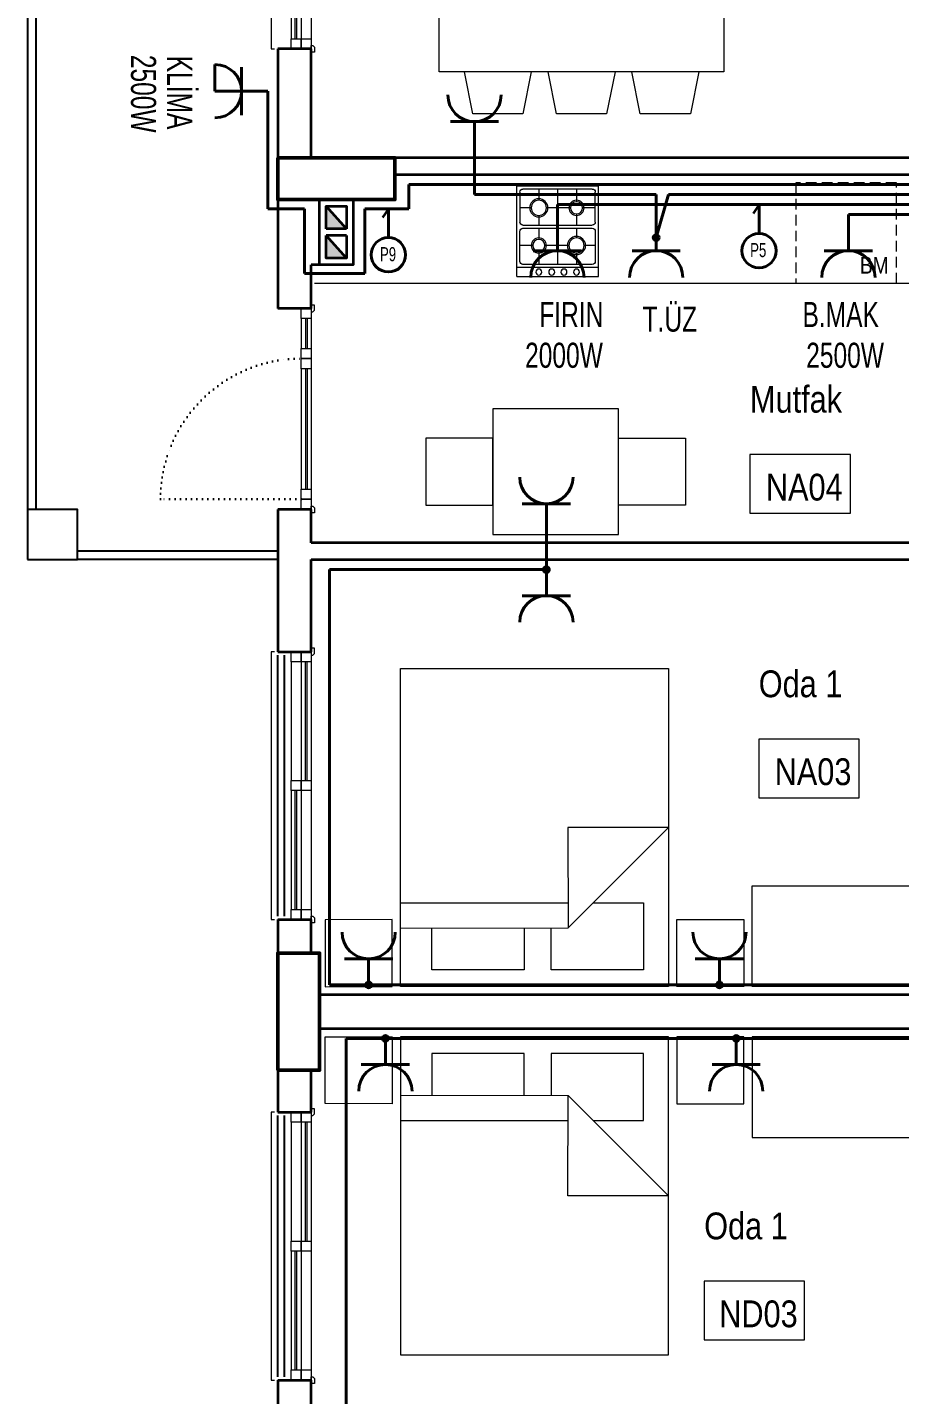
# Model space of a CAD drawing. Header units: millimetres. Extents: x 1852829 to 1882754, y -270850 to -231658.
# Drawn here: x 1860973 to 1861494, y -252768 to -251952 of the extents above; entities that cross this region are included whole.
import ezdxf
from ezdxf.enums import TextEntityAlignment as Align

# ---------------------------------------------------------------- set-up
doc = ezdxf.new("R2010")
doc.units = ezdxf.units.MM
for name, pattern in [('CONTINOUS', [0]), ('CONTINU', [0]), ('izdüşüm arka', [3.175, 0, -3.175]), ('izdüşüm ön', [9.525, 6.35, -3.175])]:
    doc.linetypes.add(name, pattern=pattern)
for name, color, linetype, lineweight in [('a_ba', 6, 'Continuous', 50), ('a_doğrama', 251, 'Continuous', 20), ('a_duvar', 251, 'Continuous', 35), ('a_görünüş', 32, 'Continuous', 25), ('a_görünüş_ince', 8, 'Continuous', 20), ('a_izdüşüm_arka', 251, 'izdüşüm arka', 30), ('a_izdüşüm_ön', 6, 'izdüşüm ön', 9), ('a_not_mahal', 253, 'Continuous', 5), ('a_tefriş', 8, 'Continuous', 20), ('Aydınlatma', 4, 'CONTINOUS', 35), ('Priz', 6, 'CONTINOUS', 40)]:
    doc.layers.add(name, color=color, linetype=linetype, lineweight=lineweight)
doc.styles.add('Grupcad', font='arial.ttf', dxfattribs={"width": 0.7})
doc.styles.add('OL', font='tsimplex.shx', dxfattribs={"width": 0.8, "height": 12})
doc.styles.get("Standard").update_dxf_attribs({"font": 'ARIALN.TTF'})

# ---------------------------------------------------------------- blocks, each defined once
blk = doc.blocks.new('kapı_120_c_blok')
at = {"layer": 'a_doğrama', "color": 251}
for points in [[(-2, 119), (-2, 122), (0, 122), (0, 118), (-1, 118), (-2, 119)], [(2.5, 114), (2.5, 96)], [(3.5, 114), (3.5, 96)], [(2.5, 84), (2.5, 12)], [(3.5, 84), (3.5, 12)], [(-2, 1), (-2, -2), (0, -2), (0, 2), (-1, 2), (-2, 1)]]:
    blk.add_lwpolyline(points, dxfattribs=at)
for points in [[(0, 114), (6, 114), (6, 120), (0, 120)], [(0, 90), (6, 90), (6, 96), (0, 96)], [(0, 84), (6, 84), (6, 90), (0, 90)], [(0, 6), (6, 6), (6, 12), (0, 12)], [(0, 0), (6, 0), (6, 6), (0, 6)]]:
    blk.add_lwpolyline(points, close=True, dxfattribs=at)
at = {"layer": 'a_görünüş_ince', "color": 251}
for points in [[(0, 114), (0, 96)], [(6, 114), (6, 96)], [(0, 84), (0, 12)], [(6, 84), (6, 12)]]:
    blk.add_lwpolyline(points, dxfattribs=at)
at = {"layer": 'a_izdüşüm_arka', "color": 251}
blk.add_lwpolyline([(6, 6), (90, 6)], dxfattribs=at)
blk.add_arc((6, 6), 84, 0, 90, dxfattribs=at)
blk = doc.blocks.new('160p')
at = {"layer": 'a_doğrama', "color": 251}
for points in [[(-6, -6), (-6, 0), (-12, 0), (-12, -6)], [(0, -6), (0, 0), (-6, 0), (-6, -6)], [(-6, -83), (-6, -77), (-12, -77), (-12, -83)], [(0, -83), (0, -77), (-6, -77), (-6, -83)], [(-6, -160), (-6, -154), (-12, -154), (-12, -160)], [(0, -160), (0, -154), (-6, -154), (-6, -160)]]:
    blk.add_lwpolyline(points, close=True, dxfattribs=at)
for points in [[(2, -1), (2, 2), (0, 2), (0, -2), (1, -2), (2, -1)], [(-9.5, -6), (-9.5, -77)], [(-8.5, -6), (-8.5, -77)], [(-3.5, -83), (-3.5, -154)], [(-2.5, -83), (-2.5, -154)], [(2, -159), (2, -162), (0, -162), (0, -158), (1, -158), (2, -159)]]:
    blk.add_lwpolyline(points, dxfattribs=at)
at = {"layer": 'a_görünüş_ince', "color": 251}
for points in [[(-22, -160), (-24, -160), (-24, 0), (-22, 0)], [(-12, -77), (-12, -6)], [(-6, -77), (-6, -6)], [(-6, -77), (-6, -6)], [(0, -77), (0, -6)], [(-12, -154), (-12, -83)], [(-6, -154), (-6, -83)], [(-6, -154), (-6, -83)], [(0, -154), (0, -83)]]:
    blk.add_lwpolyline(points, dxfattribs=at)
blk = doc.blocks.new('baca_şönt')
at = {"layer": 'a_duvar'}
h = blk.add_hatch(color=256, dxfattribs=at)
h.dxf.hatch_style = 1
h.paths.add_polyline_path([(21.5, -5), (21.5, -17), (35, -17)])
h.paths.add_polyline_path([(4, -5), (4, -17), (17.5, -17)])
for p, q in [((4, -5), (17.5, -17)), ((17.5, -5), (17.5, -17)), ((21.5, -5), (21.5, -17)), ((21.5, -5), (35, -17))]:
    blk.add_line(p, q, dxfattribs=at)
blk.add_lwpolyline([(0, -21), (39, -21), (39, -1), (0, -1)], close=True, dxfattribs=at)
for points in [[(17.5, -5), (4, -5), (4, -17), (17.5, -17)], [(21.5, -17), (35, -17), (35, -5), (21.5, -5)]]:
    blk.add_lwpolyline(points, dxfattribs=at)
blk = doc.blocks.new('A$C2A0A03CE')
at = {"layer": 'a_tefriş'}
for p, q in [((-54, -24.3), (-54, 24.3)), ((-54, 24.3), (0, 24.3)), ((-48.6, 24.3), (-48.6, -24.3)), ((-46.8, 20.7), (-46.8, -20.7)), ((-27, 22.5), (-45, 22.5)), ((-35.55, 22.5), (-35.55, 15.75)), ((-25.2, -20.7), (-25.2, 20.7)), ((-23.4, -20.7), (-23.4, 20.7)), ((-21.6, 22.5), (-3.6, 22.5)), ((-13.05, 22.5), (-13.05, 14.85)), ((-1.8, 20.7), (-1.8, -20.7)), ((0, -24.3), (0, 24.3)), ((-40.05, 11.25), (-46.8, 11.25)), ((-25.2, 11.25), (-31.05, 11.25)), ((-16.65, 11.25), (-23.4, 11.25)), ((-1.8, 11.25), (-9.45, 11.25)), ((-25.2, 0), (-46.8, 0)), ((-35.55, 6.75), (-35.55, -7.65)), ((-1.8, 0), (-23.4, 0)), ((-13.05, 7.65), (-13.05, -6.75)), ((-39.15, -11.25), (-46.8, -11.25)), ((-35.55, -14.85), (-35.55, -22.5)), ((-25.2, -11.25), (-31.95, -11.25)), ((-17.55, -11.25), (-23.4, -11.25)), ((-13.05, -15.75), (-13.05, -22.5)), ((-1.8, -11.25), (-8.55, -11.25)), ((-54, -24.3), (0, -24.3)), ((-45, -22.5), (-27, -22.5)), ((-3.6, -22.5), (-21.6, -22.5))]:
    blk.add_line(p, q, dxfattribs=at)
for centre, radius in [((-35.55, 11.25), 5.4), ((-51.39, 11.25), 1.8), ((-35.55, 11.25), 4.5), ((-13.05, 11.25), 4.5), ((-13.05, 11.25), 3.6), ((-51.39, 3.75), 1.8), ((-51.39, -3.53), 1.8), ((-35.55, -11.25), 4.5), ((-35.55, -11.25), 3.6), ((-13.05, -11.25), 5.4), ((-13.05, -11.25), 4.5), ((-51.39, -11.25), 1.8)]:
    blk.add_circle(centre, radius, dxfattribs=at)
for centre, start, end in [((-45, 20.7), 90, 180), ((-27, 20.7), 0, 90), ((-21.6, 20.7), 90, 180), ((-3.6, 20.7), 0, 90), ((-45, -20.7), 180, 270), ((-27, -20.7), 270, 0), ((-21.6, -20.7), 180, 270), ((-3.6, -20.7), 270, 0)]:
    blk.add_arc(centre, 1.8, start, end, dxfattribs=at)
blk = doc.blocks.new('tefriş_yatak_çift')
at = {"layer": 'a_tefriş'}
for points in [[(-85, -5), (-85, -45), (-125, -45), (-125, -5)], [(80, -195), (80, -5), (-80, -5), (-80, -195)], [(85, -5), (85, -45), (125, -45), (125, -5)]]:
    blk.add_lwpolyline(points, close=True, dxfattribs=at)
for points in [[(-6.28, -40), (-6.28, -15), (-61.28, -15), (-61.28, -40)], [(35, -55), (65, -55), (65, -15), (10, -15), (10, -40)], [(-80, -40), (20, -40), (80, -100), (20, -100), (20, -40)], [(-80, -55), (20, -55)]]:
    blk.add_lwpolyline(points, dxfattribs=at)
blk = doc.blocks.new('priz')
at = {"layer": 'Priz', "color": 6, "linetype": 'CONTINU'}
blk.add_line((-14.41, 0), (14.41, 0), dxfattribs=at)
blk.add_arc((0, 15.91), 15.91, 180, 0, dxfattribs=at)
blk = doc.blocks.new('BUAT (Enerji)')
at = {"layer": 'Priz', "linetype": 'CONTINU'}
h = blk.add_hatch(color=256, dxfattribs=at)
edge = h.paths.add_edge_path()
edge.add_arc((0, 0), 1.75, 0, 360)
blk.add_circle((0, 0), 1.75, dxfattribs=at)
blk = doc.blocks.new('Kapaklı Priz')
at = {"layer": 'Priz', "color": 6, "linetype": 'CONTINU'}
for p, q in [((0, 0), (0, 15.91)), ((0, 15.91), (15.91, 15.91)), ((-14.41, 0), (14.41, 0))]:
    blk.add_line(p, q, dxfattribs=at)
blk.add_arc((0, 15.91), 15.91, 180, 0, dxfattribs=at)

msp = doc.modelspace()

# ---------------------------------------------------------------- linework, layer by layer
at = {"layer": 'a_ba', "color": 253}
for points in [[(1861122.71, -252029.37), (1861122.71, -252054.37), (1861192.71, -252054.37), (1861192.71, -252029.37)], [(1861122.71, -252574.37), (1861147.71, -252574.37), (1861147.71, -252504.37), (1861122.71, -252504.37)]]:
    msp.add_lwpolyline(points, close=True, dxfattribs=at)
at = {"layer": 'a_duvar'}
for p, q in [((1861122.71, -251964.37), (1861122.71, -252119.37)), ((1861142.71, -252029.37), (1861142.71, -251964.37)), ((1861732.71, -252029.37), (1861142.71, -252029.37)), ((1861192.71, -252039.37), (1861732.71, -252039.37)), ((1861142.71, -252119.37), (1861142.71, -252093.37)), ((1861122.71, -252239.37), (1861122.71, -252324.37)), ((1861142.71, -252259.37), (1861142.71, -252239.37)), ((1861732.71, -252259.37), (1861142.71, -252259.37)), ((1861142.71, -252269.37), (1861732.71, -252269.37)), ((1861142.71, -252324.37), (1861142.71, -252269.37)), ((1861122.71, -252484.37), (1861122.71, -252599.37)), ((1861142.71, -252504.37), (1861142.71, -252484.37)), ((1861524.71, -252529.37), (1861147.71, -252529.37)), ((1861147.71, -252549.37), (1861543.71, -252549.37)), ((1861142.71, -252599.37), (1861142.71, -252574.37)), ((1861122.71, -252599.37), (1861142.71, -252599.37)), ((1861122.71, -252759.37), (1861122.71, -252839.37)), ((1861122.71, -252759.37), (1861142.71, -252759.37)), ((1861142.71, -252809.37), (1861142.71, -252759.37))]:
    msp.add_line(p, q, dxfattribs=at)
for points in [[(1861142.71, -251964.37), (1861122.71, -251964.37)], [(1861147.71, -252093.37), (1861142.71, -252093.37)], [(1861142.71, -252119.37), (1861122.71, -252119.37)], [(1861142.71, -252239.37), (1861122.71, -252239.37)], [(1861122.71, -252324.37), (1861142.71, -252324.37)], [(1861122.71, -252484.37), (1861142.71, -252484.37)]]:
    msp.add_lwpolyline(points, dxfattribs=at)
at = {"layer": 'a_görünüş', "color": 251}
for points in [[(1860973.17, -251679.37), (1860973.17, -252239.37)], [(1860978.17, -251679.37), (1860978.17, -252239.37)], [(1861122.71, -252264.37), (1861003.17, -252264.37)], [(1861122.71, -252269.37), (1861003.17, -252269.37)], [(1861122.71, -252482.37), (1861122.71, -252326.37)], [(1861126.71, -252482.37), (1861126.71, -252326.37)], [(1861122.71, -252757.37), (1861122.71, -252601.37)], [(1861126.71, -252757.37), (1861126.71, -252601.37)]]:
    msp.add_lwpolyline(points, dxfattribs=at)
msp.add_lwpolyline([(1860973.17, -252269.37), (1861003.17, -252269.37), (1861003.17, -252239.37), (1860973.17, -252239.37)], close=True, dxfattribs=at)
at = {"layer": 'a_izdüşüm_ön', "color": 251}
msp.add_lwpolyline([(1861492.18, -252104.37), (1861492.18, -252044.37), (1861432.18, -252044.37), (1861432.18, -252104.37)], close=True, dxfattribs=at)
at = {"layer": 'a_not_mahal'}
for points in [[(1861464.75, -252206.61), (1861404.75, -252206.61), (1861404.75, -252241.61), (1861464.75, -252241.61)], [(1861470, -252376.56), (1861410, -252376.56), (1861410, -252411.56), (1861470, -252411.56)], [(1861437.4, -252700.33), (1861377.4, -252700.33), (1861377.4, -252735.33), (1861437.4, -252735.33)]]:
    msp.add_lwpolyline(points, close=True, dxfattribs=at)
at = {"layer": 'a_tefriş'}
msp.add_line((1861144.71, -252104.37), (1861637.71, -252104.37), dxfattribs=at)
for points in [[(1861219.16, -251908.06), (1861389.16, -251908.06), (1861389.16, -251978.06), (1861219.16, -251978.06)], [(1861326.18, -252254.37), (1861326.18, -252179.37), (1861251.18, -252179.37), (1861251.18, -252254.37)], [(1861251.18, -252236.87), (1861251.18, -252196.87), (1861211.18, -252196.87), (1861211.18, -252236.87)], [(1861366.18, -252236.87), (1861326.18, -252236.87), (1861326.18, -252196.87), (1861366.18, -252196.87)], [(1861547.71, -252464.3), (1861547.71, -252524.3), (1861406.1, -252524.3), (1861406.1, -252464.3)], [(1861547.71, -252614.43), (1861547.71, -252554.43), (1861406.1, -252554.43), (1861406.1, -252614.43)]]:
    msp.add_lwpolyline(points, close=True, dxfattribs=at)
for points in [[(1861274.16, -251978.06), (1861269.16, -252003.06), (1861239.16, -252003.06), (1861234.16, -251978.06)], [(1861324.16, -251978.06), (1861319.16, -252003.06), (1861289.16, -252003.06), (1861284.16, -251978.06)], [(1861374.16, -251978.06), (1861369.16, -252003.06), (1861339.16, -252003.06), (1861334.16, -251978.06)]]:
    msp.add_lwpolyline(points, dxfattribs=at)
at = {"layer": 'Aydınlatma'}
for p, q in [((1861410.18, -252057.37), (1861406.64, -252062.59)), ((1861188.81, -252059.8), (1861185.27, -252065.03))]:
    msp.add_line(p, q, dxfattribs=at)
at = {"layer": 'Priz', "linetype": 'CONTINU'}
for p, q in [((1861101.15, -251989.61), (1861116.71, -251989.61)), ((1861240.23, -252007.81), (1861240.23, -252023.37)), ((1861772.71, -252045.37), (1861200.98, -252045.37)), ((1861348.74, -252051.37), (1861240.23, -252051.37)), ((1861760.71, -252057.37), (1861289.75, -252057.37)), ((1861289.75, -252084.93), (1861289.75, -252057.37)), ((1861348.74, -252084.93), (1861348.74, -252051.37)), ((1861555.44, -252051.37), (1861356.03, -252051.37)), ((1861754.71, -252063.37), (1861463.55, -252063.37)), ((1861463.55, -252084.93), (1861463.55, -252063.37)), ((1861283.15, -252236.02), (1861283.15, -252275.37)), ((1861283.15, -252290.92), (1861283.15, -252275.37)), ((1861177.01, -252507.81), (1861177.01, -252523.37)), ((1861386.53, -252507.81), (1861386.53, -252523.37)), ((1861187.01, -252570.92), (1861187.01, -252555.37)), ((1861396.53, -252570.92), (1861396.53, -252555.37))]:
    msp.add_line(p, q, dxfattribs=at)
at = {"layer": 'Priz'}
for p, q in [((1861116.71, -251989.61), (1861116.71, -252059.8)), ((1861240.23, -252051.37), (1861240.23, -252023.37)), ((1861200.98, -252059.8), (1861200.98, -252045.37)), ((1861348.74, -252077.08), (1861356.03, -252051.37)), ((1861116.71, -252059.8), (1861138.68, -252059.8)), ((1861138.68, -252098.49), (1861138.68, -252059.8)), ((1861174.7, -252059.8), (1861174.7, -252098.49)), ((1861174.7, -252059.8), (1861200.98, -252059.8)), ((1861174.7, -252098.49), (1861138.68, -252098.49)), ((1861153.6, -252275.37), (1861283.15, -252275.37)), ((1861153.6, -252523.37), (1861153.6, -252275.37)), ((1861512.68, -252523.37), (1861153.6, -252523.37)), ((1861537.66, -252555.37), (1861163.6, -252555.37)), ((1861163.6, -252555.37), (1861163.6, -252803.37))]:
    msp.add_line(p, q, dxfattribs=at)
at = {"layer": 'Priz', "color": 4, "linetype": 'CONTINU'}
for p, q in [((1861410.18, -252074.66), (1861410.18, -252057.37)), ((1861188.81, -252077.09), (1861188.81, -252059.8))]:
    msp.add_line(p, q, dxfattribs=at)
for centre in [(1861410.18, -252084.91), (1861188.81, -252087.34)]:
    msp.add_circle(centre, 10.25, dxfattribs=at)

# ---------------------------------------------------------------- block references
at = {"xscale": -1}
msp.add_blockref('kapı_120_c_blok', (1861142.71, -252239.37), dxfattribs=at)
at = {"layer": 'a_duvar', "xscale": -1}
for name, p, rotation in [('160p', (1861142.71, -251964.37), 180), ('baca_şönt', (1861168.71, -252093.37), 270), ('160p', (1861142.71, -252484.37), 180), ('160p', (1861142.71, -252759.37), 180)]:
    msp.add_blockref(name, p, dxfattribs=dict(at, rotation=rotation))
at = {"layer": 'a_tefriş', "color": 113, "xscale": -1, "rotation": 269.9992036728955}
msp.add_blockref('A$C2A0A03CE', (1861289.89, -252046.25), dxfattribs=at)
at = {"layer": 'a_tefriş', "extrusion": (0, 0, -1), "zscale": -1, "rotation": 179.9698299032536}
msp.add_blockref('tefriş_yatak_çift', (-1861276.1, -252529.37), dxfattribs=at)
at = {"layer": 'a_tefriş', "extrusion": (0, 0, -1), "xscale": -1, "zscale": -1, "rotation": 0.0301700967464047}
msp.add_blockref('tefriş_yatak_çift', (-1861276.1, -252549.37), dxfattribs=at)
at = {"layer": 'Aydınlatma', "rotation": 90.00000000000001}
msp.add_blockref('Kapaklı Priz', (1861101.15, -251989.61), dxfattribs=at)
at = {"layer": 'Priz', "linetype": 'CONTINU'}
for p in [(1861240.23, -252007.81), (1861177.01, -252507.81), (1861386.53, -252507.81)]:
    msp.add_blockref('priz', p, dxfattribs=at)
at = {"layer": 'Priz', "color": 4, "linetype": 'CONTINU', "rotation": 180}
for p in [(1861348.74, -252077.08), (1861283.15, -252275.36), (1861177.01, -252523.36), (1861386.53, -252523.36)]:
    msp.add_blockref('BUAT (Enerji)', p, dxfattribs=at)
at = {"layer": 'Priz', "linetype": 'CONTINU', "rotation": 180}
for p in [(1861289.75, -252084.93), (1861348.74, -252084.93), (1861463.55, -252084.93), (1861283.15, -252290.92)]:
    msp.add_blockref('priz', p, dxfattribs=at)
at = {"layer": 'Priz', "linetype": 'CONTINU', "xscale": -1}
msp.add_blockref('priz', (1861283.15, -252236.02), dxfattribs=at)
at = {"layer": 'Priz', "color": 4, "linetype": 'CONTINU', "xscale": -1}
for p in [(1861187.01, -252555.37), (1861396.53, -252555.37)]:
    msp.add_blockref('BUAT (Enerji)', p, dxfattribs=at)
at = {"layer": 'Priz', "linetype": 'CONTINU', "xscale": -1, "rotation": 180}
for p in [(1861187.01, -252570.92), (1861396.53, -252570.92)]:
    msp.add_blockref('priz', p, dxfattribs=at)

# ---------------------------------------------------------------- texts
at = {"layer": 'a_not_mahal'}
for s, height, p in [('BM', 10, (1861470.39, -252098.6)), ('Mutfak', 16, (1861404.75, -252181.61)), ('Oda 1', 16, (1861410, -252351.56)), ('Oda 1', 16, (1861377.4, -252675.33))]:
    msp.add_text(s, height=height, dxfattribs=at).set_placement(p)
for s, p in [('NA04', (1861437.17, -252234.11)), ('NA03', (1861442.43, -252404.06)), ('ND03', (1861409.83, -252727.83))]:
    msp.add_text(s, height=16, rotation=360, dxfattribs=at).set_placement(p, align=Align.CENTER)
at = {"layer": 'Priz', "color": 4, "linetype": 'CONTINU', "style": 'Grupcad', "width": 0.7}
for s, p in [('2500W', (1861042.58, -251967.91)), ('KLİMA', (1861064.16, -251968.41))]:
    msp.add_text(s, height=15, rotation=270, dxfattribs=at).set_placement(p, align=Align.MIDDLE_LEFT)
at = {"layer": 'Priz', "color": 4, "linetype": 'CONTINU', "style": 'OL', "width": 0.7}
for s, p in [('P9', (1861183.8, -252091.17)), ('P5', (1861404.88, -252088.74))]:
    msp.add_text(s, height=8.4, dxfattribs=at).set_placement(p)
at = {"layer": 'Priz', "color": 4, "linetype": 'CONTINU', "style": 'Grupcad', "width": 0.7}
for s, p in [('FIRIN', (1861278.87, -252122.99)), ('T.ÜZ', (1861340.59, -252125.75)), ('B.MAK', (1861436.12, -252122.99)), ('2000W', (1861270.43, -252147.35)), ('2500W', (1861438.33, -252147.35))]:
    msp.add_text(s, height=15, dxfattribs=at).set_placement(p, align=Align.MIDDLE_LEFT)

doc.saveas('drawing.dxf')
